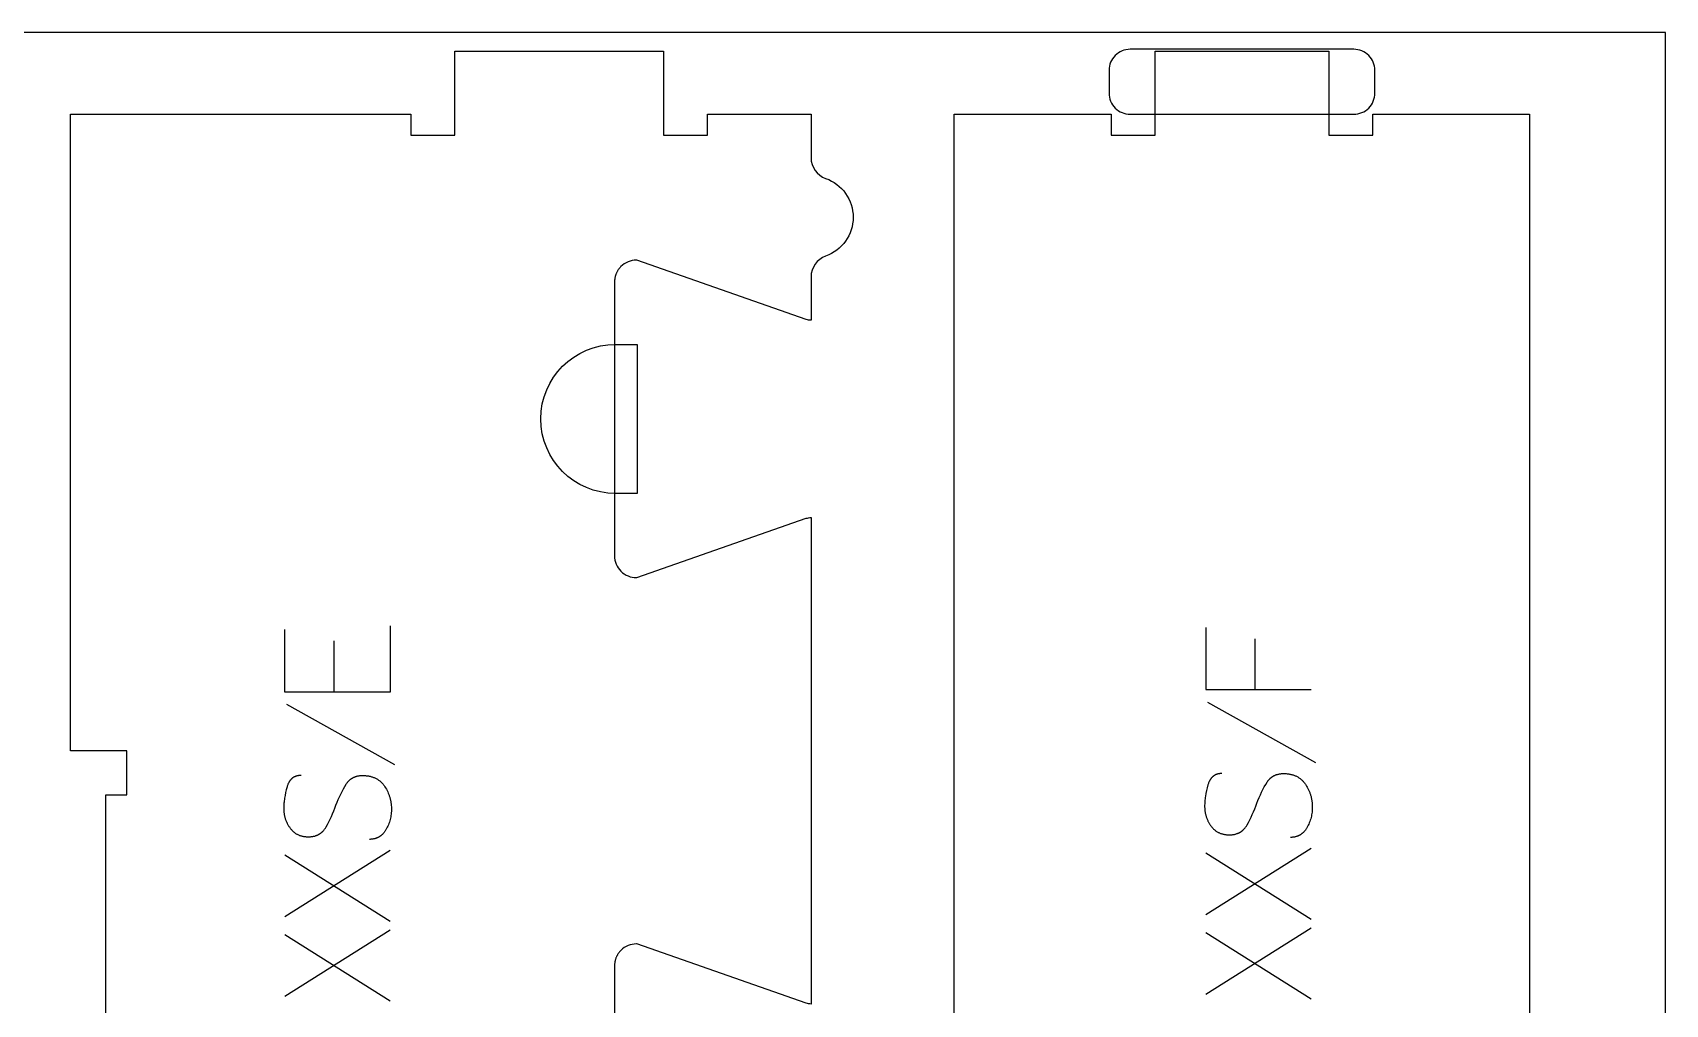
# Model space of a CAD drawing. Extents: x 0 to 4485, y 0 to 17041.
# Drawn here: x 2346.4 to 2811.7, y 12938.6 to 13215.6 of the extents above; entities that cross this region are included whole.
import ezdxf

# ---------------------------------------------------------------- set-up
doc = ezdxf.new("R2010")
doc.units = 0
for name, color, linetype in [('0_SHEET_SPRUCEPLY_2440X122', 1, 'CONTINUOUS'), ('1_ANYTOOL_1MMDEEP_LABELS_S', 2, 'CONTINUOUS'), ('4_ANYTOOL_CUTTHROUGH_OUTSI', 5, 'CONTINUOUS'), ('5_ANYTOOL_HALF_MILL_9MM_IN', 3, 'CONTINUOUS')]:
    doc.layers.add(name, color=color, linetype=linetype)

msp = doc.modelspace()

# ---------------------------------------------------------------- linework, layer by layer
at = {"layer": '0_SHEET_SPRUCEPLY_2440X122'}
msp.add_lwpolyline([(371.7, 13215.62), (371.7, 11995.62), (2811.7, 11995.62), (2811.7, 13215.62)], close=True, dxfattribs=at)
at = {"layer": '1_ANYTOOL_1MMDEEP_LABELS_S', "color": 2}
for points in [[(2448.33, 13046.58), (2448.33, 13027.64), (2418.33, 13027.64), (2418.33, 13045.47)], [(2680.76, 13046.02), (2680.76, 13028.37), (2710.76, 13028.37)], [(2432.26, 13042.3), (2432.26, 13027.64)], [(2694.73, 13042.85), (2694.73, 13028.37)], [(2418.8, 13024.21), (2449.57, 13007.02)], [(2681.23, 13024.77), (2712, 13007.58)], [(2685.35, 13004.45), (2685.16, 13004.45), (2685.07, 13004.45), (2684.98, 13004.44), (2684.88, 13004.43), (2684.8, 13004.42), (2684.71, 13004.41), (2684.62, 13004.4), (2684.53, 13004.39), (2684.45, 13004.37), (2684.36, 13004.36), (2684.28, 13004.34), (2684.2, 13004.32), (2684.12, 13004.3), (2684.04, 13004.27), (2683.96, 13004.25), (2683.88, 13004.22), (2683.8, 13004.19), (2683.73, 13004.16), (2683.65, 13004.13), (2683.58, 13004.1), (2683.5, 13004.07), (2683.43, 13004.03), (2683.36, 13003.99), (2683.29, 13003.95), (2683.22, 13003.91), (2683.15, 13003.87), (2683.09, 13003.83), (2683.02, 13003.78), (2682.96, 13003.73), (2682.89, 13003.68), (2682.83, 13003.63), (2682.77, 13003.58), (2682.71, 13003.53), (2682.65, 13003.47), (2682.59, 13003.42), (2682.53, 13003.36), (2682.47, 13003.3), (2682.42, 13003.24), (2682.36, 13003.17), (2682.31, 13003.11), (2682.26, 13003.04), (2682.21, 13002.97), (2682.16, 13002.9), (2682.11, 13002.83), (2682.06, 13002.76), (2682.01, 13002.68), (2681.96, 13002.61), (2681.92, 13002.53), (2681.87, 13002.45), (2681.83, 13002.37), (2681.79, 13002.29), (2681.71, 13002.12), (2681.63, 13001.94), (2681.56, 13001.76), (2681.49, 13001.57), (2681.42, 13001.38), (2681.36, 13001.17), (2681.14, 13000.36), (2680.95, 12999.56), (2680.79, 12998.78), (2680.65, 12998.01), (2680.6, 12997.63), (2680.55, 12997.25), (2680.51, 12996.88), (2680.48, 12996.51), (2680.45, 12996.14), (2680.43, 12995.78), (2680.42, 12995.42), (2680.42, 12995.07), (2680.42, 12994.87), (2680.43, 12994.68), (2680.43, 12994.49), (2680.45, 12994.3), (2680.46, 12994.11), (2680.48, 12993.92), (2680.51, 12993.73), (2680.53, 12993.54), (2680.56, 12993.36), (2680.6, 12993.17), (2680.63, 12992.99), (2680.67, 12992.81), (2680.72, 12992.63), (2680.77, 12992.45), (2680.82, 12992.28), (2680.87, 12992.1), (2680.93, 12991.92), (2681, 12991.75), (2681.06, 12991.58), (2681.13, 12991.41), (2681.2, 12991.24), (2681.28, 12991.07), (2681.36, 12990.9), (2681.44, 12990.74), (2681.53, 12990.57), (2681.62, 12990.41), (2681.72, 12990.25), (2681.81, 12990.08), (2681.91, 12989.92), (2682.02, 12989.77), (2682.13, 12989.61), (2682.24, 12989.45), (2682.36, 12989.3), (2682.47, 12989.15), (2682.6, 12989.01), (2682.72, 12988.87), (2682.85, 12988.74), (2682.98, 12988.61), (2683.11, 12988.48), (2683.25, 12988.37), (2683.39, 12988.25), (2683.53, 12988.14), (2683.68, 12988.04), (2683.83, 12987.94), (2683.98, 12987.84), (2684.13, 12987.75), (2684.29, 12987.67), (2684.45, 12987.59), (2684.62, 12987.51), (2684.78, 12987.44), (2684.95, 12987.38), (2685.13, 12987.32), (2685.3, 12987.26), (2685.48, 12987.21), (2685.67, 12987.16), (2685.85, 12987.12), (2686.04, 12987.09), (2686.23, 12987.05), (2686.43, 12987.03), (2686.63, 12987.01), (2686.83, 12986.99), (2687.03, 12986.98), (2687.24, 12986.97), (2687.45, 12986.97), (2687.66, 12986.97), (2687.87, 12986.98), (2688.08, 12986.99), (2688.29, 12987.01), (2688.49, 12987.04), (2688.68, 12987.07), (2688.88, 12987.1), (2689.07, 12987.14), (2689.25, 12987.19), (2689.43, 12987.24), (2689.61, 12987.3), (2689.79, 12987.37), (2689.87, 12987.4), (2689.96, 12987.43), (2690.04, 12987.47), (2690.12, 12987.51), (2690.21, 12987.55), (2690.29, 12987.59), (2690.37, 12987.63), (2690.45, 12987.67), (2690.53, 12987.72), (2690.6, 12987.77), (2690.68, 12987.81), (2690.76, 12987.86), (2690.83, 12987.91), (2690.9, 12987.96), (2690.98, 12988.02), (2691.05, 12988.07), (2691.12, 12988.13), (2691.19, 12988.19), (2691.26, 12988.24), (2691.33, 12988.3), (2691.4, 12988.37), (2691.46, 12988.43), (2691.53, 12988.49), (2691.59, 12988.56), (2691.72, 12988.69), (2691.84, 12988.83), (2691.96, 12988.98), (2692.08, 12989.13), (2692.19, 12989.29), (2692.3, 12989.45), (2692.4, 12989.62), (2692.5, 12989.8), (2692.9, 12990.51), (2693.27, 12991.24), (2693.64, 12991.99), (2694, 12992.75), (2694.34, 12993.53), (2694.68, 12994.33), (2695, 12995.14), (2695.31, 12995.97), (2695.62, 12996.79), (2695.95, 12997.6), (2696.3, 12998.38), (2696.66, 12999.15), (2697.03, 12999.89), (2697.42, 13000.62), (2697.83, 13001.33), (2698.25, 13002.01), (2698.36, 13002.18), (2698.47, 13002.34), (2698.59, 13002.49), (2698.65, 13002.56), (2698.71, 13002.64), (2698.77, 13002.71), (2698.83, 13002.78), (2698.9, 13002.85), (2698.96, 13002.92), (2699.03, 13002.98), (2699.09, 13003.05), (2699.16, 13003.11), (2699.23, 13003.17), (2699.3, 13003.23), (2699.37, 13003.29), (2699.44, 13003.35), (2699.52, 13003.4), (2699.59, 13003.46), (2699.66, 13003.51), (2699.74, 13003.56), (2699.82, 13003.61), (2699.89, 13003.66), (2699.97, 13003.71), (2700.05, 13003.75), (2700.13, 13003.8), (2700.21, 13003.84), (2700.3, 13003.88), (2700.38, 13003.92), (2700.47, 13003.96), (2700.55, 13004), (2700.64, 13004.03), (2700.72, 13004.07), (2700.81, 13004.1), (2700.9, 13004.13), (2700.99, 13004.16), (2701.08, 13004.19), (2701.18, 13004.21), (2701.36, 13004.26), (2701.56, 13004.3), (2701.75, 13004.34), (2701.95, 13004.37), (2702.16, 13004.4), (2702.36, 13004.42), (2702.57, 13004.43), (2702.79, 13004.44), (2703.01, 13004.44), (2703.23, 13004.44), (2703.46, 13004.43), (2703.69, 13004.41), (2703.92, 13004.39), (2704.15, 13004.36), (2704.37, 13004.33), (2704.59, 13004.29), (2704.81, 13004.25), (2705.02, 13004.21), (2705.23, 13004.16), (2705.44, 13004.1), (2705.64, 13004.04), (2705.83, 13003.97), (2706.03, 13003.9), (2706.22, 13003.82), (2706.4, 13003.74), (2706.59, 13003.66), (2706.77, 13003.56), (2706.94, 13003.47), (2707.11, 13003.37), (2707.28, 13003.26), (2707.45, 13003.15), (2707.61, 13003.03), (2707.76, 13002.91), (2707.92, 13002.78), (2708.06, 13002.65), (2708.21, 13002.51), (2708.35, 13002.37), (2708.49, 13002.23), (2708.62, 13002.07), (2708.76, 13001.92), (2708.88, 13001.75), (2709.01, 13001.59), (2709.12, 13001.42), (2709.24, 13001.24), (2709.46, 13000.88), (2709.67, 13000.51), (2709.86, 13000.15), (2710.04, 12999.77), (2710.2, 12999.4), (2710.36, 12999.02), (2710.43, 12998.83), (2710.49, 12998.64), (2710.56, 12998.45), (2710.62, 12998.25), (2710.67, 12998.06), (2710.73, 12997.87), (2710.78, 12997.67), (2710.82, 12997.47), (2710.86, 12997.28), (2710.9, 12997.08), (2710.94, 12996.88), (2710.97, 12996.68), (2711, 12996.48), (2711.03, 12996.28), (2711.07, 12995.87), (2711.09, 12995.46), (2711.1, 12995.05), (2711.1, 12994.63), (2711.09, 12994.22), (2711.06, 12993.82), (2711.02, 12993.42), (2710.97, 12993.03), (2710.91, 12992.64), (2710.83, 12992.25), (2710.74, 12991.87), (2710.64, 12991.49), (2710.52, 12991.12), (2710.39, 12990.75), (2710.25, 12990.39), (2710.1, 12990.03), (2709.93, 12989.68), (2709.75, 12989.33), (2709.56, 12988.98), (2709.46, 12988.81), (2709.36, 12988.65), (2709.25, 12988.49), (2709.14, 12988.34), (2709.03, 12988.19), (2708.91, 12988.05), (2708.8, 12987.91), (2708.68, 12987.78), (2708.55, 12987.66), (2708.42, 12987.54), (2708.29, 12987.42), (2708.16, 12987.31), (2708.09, 12987.26), (2708.03, 12987.21), (2707.96, 12987.16), (2707.89, 12987.11), (2707.82, 12987.06), (2707.75, 12987.01), (2707.67, 12986.97), (2707.6, 12986.92), (2707.53, 12986.88), (2707.45, 12986.84), (2707.38, 12986.8), (2707.3, 12986.76), (2707.23, 12986.73), (2707.15, 12986.69), (2707.07, 12986.66), (2706.99, 12986.62), (2706.91, 12986.59), (2706.83, 12986.56), (2706.75, 12986.53), (2706.67, 12986.51), (2706.51, 12986.46), (2706.34, 12986.41), (2706.17, 12986.37), (2705.99, 12986.34), (2705.82, 12986.31), (2705.64, 12986.28), (2705.46, 12986.26), (2705.27, 12986.25), (2705.08, 12986.24), (2704.89, 12986.24)], [(2422.92, 13003.9), (2422.73, 13003.89), (2422.63, 13003.89), (2422.54, 13003.88), (2422.45, 13003.88), (2422.36, 13003.87), (2422.28, 13003.86), (2422.19, 13003.84), (2422.1, 13003.83), (2422.02, 13003.82), (2421.93, 13003.8), (2421.85, 13003.78), (2421.77, 13003.76), (2421.68, 13003.74), (2421.6, 13003.72), (2421.53, 13003.69), (2421.45, 13003.66), (2421.37, 13003.64), (2421.29, 13003.61), (2421.22, 13003.58), (2421.14, 13003.54), (2421.07, 13003.51), (2421, 13003.47), (2420.93, 13003.44), (2420.86, 13003.4), (2420.79, 13003.36), (2420.72, 13003.31), (2420.66, 13003.27), (2420.59, 13003.22), (2420.52, 13003.18), (2420.46, 13003.13), (2420.4, 13003.08), (2420.34, 13003.02), (2420.28, 13002.97), (2420.22, 13002.92), (2420.16, 13002.86), (2420.1, 13002.8), (2420.04, 13002.74), (2419.99, 13002.68), (2419.93, 13002.62), (2419.88, 13002.55), (2419.83, 13002.48), (2419.77, 13002.42), (2419.72, 13002.35), (2419.67, 13002.28), (2419.63, 13002.2), (2419.58, 13002.13), (2419.53, 13002.05), (2419.49, 13001.97), (2419.44, 13001.9), (2419.4, 13001.81), (2419.36, 13001.73), (2419.28, 13001.56), (2419.2, 13001.39), (2419.13, 13001.2), (2419.06, 13001.01), (2418.99, 13000.82), (2418.93, 13000.62), (2418.71, 12999.8), (2418.52, 12999.01), (2418.36, 12998.22), (2418.22, 12997.45), (2418.17, 12997.07), (2418.12, 12996.7), (2418.08, 12996.32), (2418.05, 12995.95), (2418.02, 12995.59), (2418, 12995.22), (2417.99, 12994.87), (2417.99, 12994.51), (2417.99, 12994.32), (2417.99, 12994.12), (2418, 12993.93), (2418.02, 12993.74), (2418.03, 12993.55), (2418.05, 12993.36), (2418.07, 12993.17), (2418.1, 12992.99), (2418.13, 12992.8), (2418.16, 12992.62), (2418.2, 12992.44), (2418.24, 12992.25), (2418.29, 12992.07), (2418.34, 12991.9), (2418.39, 12991.72), (2418.44, 12991.54), (2418.5, 12991.37), (2418.56, 12991.19), (2418.63, 12991.02), (2418.7, 12990.85), (2418.77, 12990.68), (2418.85, 12990.51), (2418.93, 12990.35), (2419.01, 12990.18), (2419.1, 12990.01), (2419.19, 12989.85), (2419.28, 12989.69), (2419.38, 12989.53), (2419.48, 12989.37), (2419.59, 12989.21), (2419.7, 12989.05), (2419.81, 12988.9), (2419.92, 12988.74), (2420.04, 12988.6), (2420.16, 12988.45), (2420.29, 12988.31), (2420.42, 12988.18), (2420.55, 12988.05), (2420.68, 12987.93), (2420.82, 12987.81), (2420.96, 12987.69), (2421.1, 12987.59), (2421.25, 12987.48), (2421.39, 12987.38), (2421.55, 12987.29), (2421.7, 12987.2), (2421.86, 12987.11), (2422.02, 12987.03), (2422.19, 12986.96), (2422.35, 12986.89), (2422.52, 12986.82), (2422.7, 12986.76), (2422.87, 12986.7), (2423.05, 12986.65), (2423.23, 12986.61), (2423.42, 12986.57), (2423.61, 12986.53), (2423.8, 12986.5), (2424, 12986.47), (2424.19, 12986.45), (2424.39, 12986.43), (2424.6, 12986.42), (2424.81, 12986.41), (2425.02, 12986.41), (2425.23, 12986.41), (2425.44, 12986.42), (2425.65, 12986.44), (2425.85, 12986.45), (2426.05, 12986.48), (2426.25, 12986.51), (2426.44, 12986.55), (2426.63, 12986.59), (2426.82, 12986.63), (2427, 12986.69), (2427.18, 12986.74), (2427.35, 12986.81), (2427.44, 12986.84), (2427.52, 12986.88), (2427.61, 12986.91), (2427.69, 12986.95), (2427.77, 12986.99), (2427.86, 12987.03), (2427.94, 12987.07), (2428.02, 12987.12), (2428.09, 12987.16), (2428.17, 12987.21), (2428.25, 12987.26), (2428.32, 12987.31), (2428.4, 12987.36), (2428.47, 12987.41), (2428.55, 12987.46), (2428.62, 12987.52), (2428.69, 12987.57), (2428.76, 12987.63), (2428.83, 12987.69), (2428.9, 12987.75), (2428.97, 12987.81), (2429.03, 12987.87), (2429.1, 12987.94), (2429.16, 12988), (2429.29, 12988.14), (2429.41, 12988.28), (2429.53, 12988.42), (2429.65, 12988.58), (2429.76, 12988.73), (2429.87, 12988.9), (2429.97, 12989.06), (2430.07, 12989.24), (2430.46, 12989.95), (2430.84, 12990.69), (2431.21, 12991.43), (2431.57, 12992.2), (2431.91, 12992.98), (2432.25, 12993.77), (2432.57, 12994.58), (2432.88, 12995.41), (2433.19, 12996.24), (2433.52, 12997.04), (2433.87, 12997.83), (2434.22, 12998.59), (2434.6, 12999.34), (2434.99, 13000.06), (2435.39, 13000.77), (2435.82, 13001.45), (2435.92, 13001.62), (2436.04, 13001.78), (2436.15, 13001.93), (2436.21, 13002.01), (2436.28, 13002.08), (2436.34, 13002.15), (2436.4, 13002.22), (2436.46, 13002.29), (2436.53, 13002.36), (2436.6, 13002.43), (2436.66, 13002.49), (2436.73, 13002.55), (2436.8, 13002.62), (2436.87, 13002.68), (2436.94, 13002.73), (2437.01, 13002.79), (2437.08, 13002.85), (2437.16, 13002.9), (2437.23, 13002.96), (2437.31, 13003.01), (2437.38, 13003.06), (2437.46, 13003.1), (2437.54, 13003.15), (2437.62, 13003.2), (2437.7, 13003.24), (2437.78, 13003.28), (2437.87, 13003.33), (2437.95, 13003.37), (2438.03, 13003.4), (2438.12, 13003.44), (2438.21, 13003.48), (2438.29, 13003.51), (2438.38, 13003.54), (2438.47, 13003.57), (2438.56, 13003.6), (2438.65, 13003.63), (2438.75, 13003.66), (2438.93, 13003.71), (2439.12, 13003.75), (2439.32, 13003.78), (2439.52, 13003.82), (2439.72, 13003.84), (2439.93, 13003.86), (2440.14, 13003.87), (2440.36, 13003.88), (2440.58, 13003.88), (2440.8, 13003.88), (2441.03, 13003.87), (2441.26, 13003.85), (2441.49, 13003.83), (2441.72, 13003.81), (2441.94, 13003.77), (2442.16, 13003.74), (2442.38, 13003.7), (2442.59, 13003.65), (2442.8, 13003.6), (2443, 13003.54), (2443.2, 13003.48), (2443.4, 13003.41), (2443.6, 13003.34), (2443.79, 13003.27), (2443.97, 13003.19), (2444.16, 13003.1), (2444.33, 13003.01), (2444.51, 13002.91), (2444.68, 13002.81), (2444.85, 13002.7), (2445.01, 13002.59), (2445.17, 13002.47), (2445.33, 13002.35), (2445.48, 13002.23), (2445.63, 13002.09), (2445.78, 13001.96), (2445.92, 13001.82), (2446.06, 13001.67), (2446.19, 13001.52), (2446.32, 13001.36), (2446.45, 13001.2), (2446.57, 13001.03), (2446.69, 13000.86), (2446.81, 13000.68), (2447.03, 13000.32), (2447.24, 12999.96), (2447.43, 12999.59), (2447.61, 12999.22), (2447.77, 12998.84), (2447.92, 12998.46), (2447.99, 12998.27), (2448.06, 12998.08), (2448.13, 12997.89), (2448.19, 12997.7), (2448.24, 12997.5), (2448.29, 12997.31), (2448.34, 12997.11), (2448.39, 12996.92), (2448.43, 12996.72), (2448.47, 12996.52), (2448.51, 12996.32), (2448.54, 12996.12), (2448.57, 12995.92), (2448.59, 12995.72), (2448.63, 12995.31), (2448.66, 12994.9), (2448.67, 12994.49), (2448.67, 12994.08), (2448.66, 12993.67), (2448.63, 12993.26), (2448.59, 12992.86), (2448.54, 12992.47), (2448.48, 12992.08), (2448.4, 12991.69), (2448.31, 12991.31), (2448.21, 12990.94), (2448.09, 12990.56), (2447.96, 12990.2), (2447.82, 12989.83), (2447.67, 12989.47), (2447.5, 12989.12), (2447.32, 12988.77), (2447.13, 12988.42), (2447.03, 12988.26), (2446.93, 12988.09), (2446.82, 12987.93), (2446.71, 12987.78), (2446.6, 12987.63), (2446.48, 12987.49), (2446.36, 12987.36), (2446.24, 12987.22), (2446.12, 12987.1), (2445.99, 12986.98), (2445.86, 12986.86), (2445.73, 12986.75), (2445.66, 12986.7), (2445.59, 12986.65), (2445.53, 12986.6), (2445.46, 12986.55), (2445.38, 12986.5), (2445.31, 12986.46), (2445.24, 12986.41), (2445.17, 12986.37), (2445.1, 12986.33), (2445.02, 12986.28), (2444.95, 12986.25), (2444.87, 12986.21), (2444.8, 12986.17), (2444.72, 12986.13), (2444.64, 12986.1), (2444.56, 12986.07), (2444.48, 12986.04), (2444.4, 12986.01), (2444.32, 12985.98), (2444.24, 12985.95), (2444.08, 12985.9), (2443.91, 12985.85), (2443.74, 12985.81), (2443.56, 12985.78), (2443.39, 12985.75), (2443.21, 12985.72), (2443.02, 12985.71), (2442.84, 12985.69), (2442.65, 12985.68), (2442.46, 12985.68)], [(2448.33, 12982.51), (2418.33, 12963.57)], [(2418.33, 12981.27), (2448.33, 12962.37)], [(2710.76, 12983.07), (2680.76, 12964.12)], [(2680.76, 12981.82), (2710.76, 12962.92)], [(2448.33, 12959.8), (2418.33, 12940.85)], [(2418.33, 12958.55), (2448.33, 12939.65)], [(2710.76, 12960.35), (2680.76, 12941.41)], [(2680.76, 12959.11), (2710.76, 12940.21)]]:
    msp.add_lwpolyline(points, dxfattribs=at)
at = {"layer": '4_ANYTOOL_CUTTHROUGH_OUTSI', "color": 5}
msp.add_lwpolyline([(2367.25, 12822.87), (2367.25, 12998.37), (2373.25, 12998.37), (2373.25, 13010.62), (2373.25, 13010.87), (2357.25, 13010.87), (2357.25, 13192.37), (2454.25, 13192.37), (2454.25, 13186.37), (2466.75, 13186.37), (2466.75, 13210.37), (2526.25, 13210.37), (2526.25, 13186.62), (2526.25, 13186.37), (2538.75, 13186.37), (2538.75, 13192.37), (2568.25, 13192.37), (2568.25, 13179.96), (2568.25, 13179.96, 0.317837), (2572.42, 13174.07, -0.317837), (2580.25, 13162.99, -0.317837), (2572.42, 13151.91, 0.317837), (2568.25, 13146.02), (2568.25, 13133.62, -0.061485), (2566.86, 13133.86), (2518.58, 13150.75), (2518.54, 13150.77), (2518.5, 13150.77), (2518.5, 13150.77, 0.198912), (2514.08, 13148.94), (2513.98, 13148.83), (2513.87, 13148.72), (2513.77, 13148.61), (2513.68, 13148.49), (2513.58, 13148.37), (2513.49, 13148.25), (2513.4, 13148.13), (2513.31, 13148), (2513.23, 13147.87), (2513.15, 13147.74), (2513.07, 13147.61), (2512.99, 13147.47), (2512.92, 13147.33), (2512.85, 13147.19), (2512.79, 13147.05), (2512.73, 13146.91), (2512.67, 13146.77), (2512.62, 13146.62), (2512.57, 13146.47), (2512.52, 13146.32), (2512.48, 13146.18), (2512.44, 13146.03), (2512.4, 13145.88), (2512.37, 13145.73), (2512.34, 13145.57), (2512.32, 13145.42), (2512.3, 13145.27), (2512.28, 13145.12), (2512.27, 13144.97), (2512.26, 13144.82), (2512.25, 13144.67), (2512.25, 13144.52), (2512.25, 13066.52, 0.414214), (2518.5, 13060.27), (2518.54, 13060.27), (2518.58, 13060.28), (2566.86, 13077.18), (2566.86, 13077.18, -0.061485), (2568.25, 13077.41), (2568.25, 12938.72, -0.061485), (2566.86, 12938.96), (2518.58, 12955.85), (2518.54, 12955.87), (2518.5, 12955.87), (2518.5, 12955.87, 0.198912), (2514.08, 12954.04), (2513.98, 12953.93), (2513.87, 12953.82), (2513.77, 12953.71), (2513.68, 12953.59), (2513.58, 12953.47), (2513.49, 12953.35), (2513.4, 12953.23), (2513.31, 12953.1), (2513.23, 12952.97), (2513.15, 12952.84), (2513.07, 12952.71), (2512.99, 12952.57), (2512.92, 12952.43), (2512.85, 12952.29), (2512.79, 12952.15), (2512.73, 12952.01), (2512.67, 12951.87), (2512.62, 12951.72), (2512.57, 12951.57), (2512.52, 12951.42), (2512.48, 12951.28), (2512.44, 12951.13), (2512.4, 12950.98), (2512.37, 12950.83), (2512.34, 12950.67), (2512.32, 12950.52), (2512.3, 12950.37), (2512.28, 12950.22), (2512.27, 12950.07), (2512.26, 12949.92), (2512.25, 12949.77), (2512.25, 12949.62), (2512.25, 12871.62)], format="xyb", dxfattribs=at)
msp.add_lwpolyline([(2609.08, 13192.37), (2653.8, 13192.37), (2653.8, 13186.37), (2666.3, 13186.37), (2666.3, 13210.37), (2715.8, 13210.37), (2715.8, 13186.37), (2728.3, 13186.37), (2728.3, 13192.37), (2773.03, 13192.37), (2773.03, 12628.87), (2728.3, 12628.87), (2728.3, 12634.87), (2715.8, 12634.87), (2715.8, 12610.87), (2666.3, 12610.87), (2666.3, 12634.87), (2653.8, 12634.87), (2653.8, 12628.87), (2609.08, 12628.87)], close=True, dxfattribs=at)
at = {"layer": '5_ANYTOOL_HALF_MILL_9MM_IN'}
for points in [[(2659.18, 13210.87, 0.414214), (2653.18, 13204.87), (2653.18, 13198.37, 0.414214), (2659.18, 13192.37), (2722.93, 13192.37, 0.414214), (2728.93, 13198.37), (2728.93, 13204.87, 0.414214), (2722.93, 13210.87)], [(2512.5, 13084.27, -1), (2512.5, 13126.77), (2512.75, 13126.77), (2518.75, 13126.77), (2518.75, 13084.27), (2512.75, 13084.27), (2512.5, 13084.27)]]:
    msp.add_lwpolyline(points, format="xyb", close=True, dxfattribs=at)

doc.saveas('drawing.dxf')
